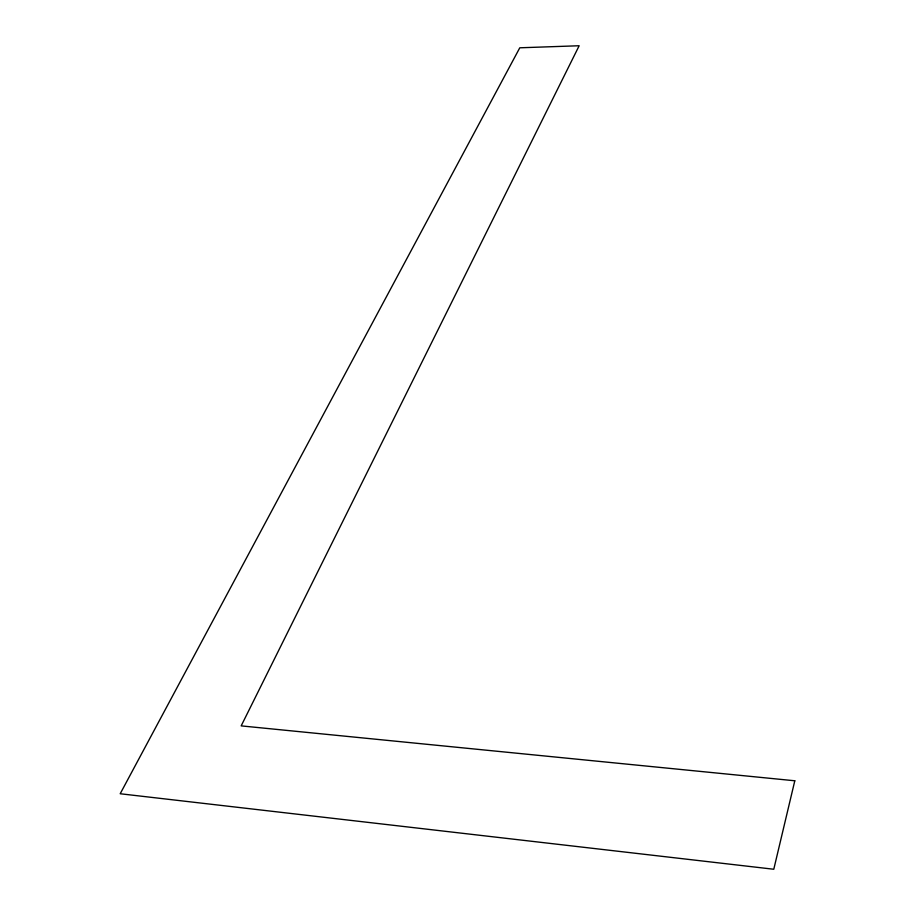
<?xml version="1.0" encoding="UTF-8"?>
<svg xmlns="http://www.w3.org/2000/svg" width="915" height="915" viewBox="0 0 915 915"><rect width="100%" height="100%" fill="white"/><g stroke="black" fill="none" stroke-linecap="round" stroke-linejoin="round"><path stroke-width="1.37" d="M794.803 780.781L773.781 869.25L120.197 793.751L519.789 47.797L579.161 45.75L241.171 725.881L794.803 780.781"/></g></svg>
